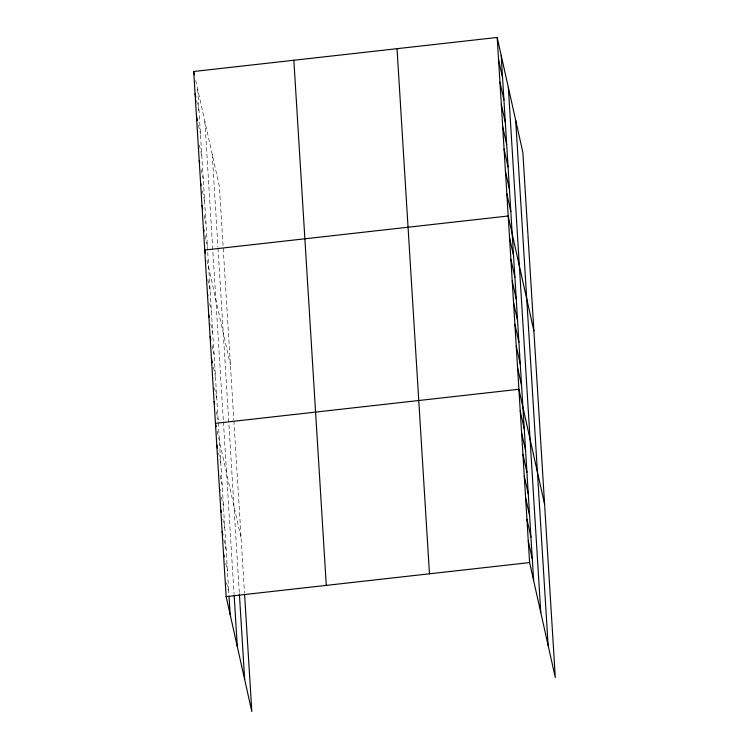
<?xml version="1.0" encoding="UTF-8"?>
<svg xmlns="http://www.w3.org/2000/svg" width="749" height="749" viewBox="0 0 749 749"><rect width="100%" height="100%" fill="white"/><g stroke="black" fill="none" stroke-linecap="round" stroke-linejoin="round"><path stroke-width="0.56" stroke-dasharray="3.75 2.81" d="M195.704 80.452L219.391 186.426L233.8 419.693M196.584 100.525L199.084 111.723M198.457 125.083L200.46 134.043M199.337 145.166L201.846 156.363M201.219 169.723L203.222 178.674M202.342 190.92L204.599 200.994M204.224 215.478L205.975 223.314M205.104 235.551L207.361 245.635M206.986 260.109L230.42 364.969M207.819 279.536L210.076 289.61M209.654 303.439L211.415 311.275M210.75 323.98L212.744 332.931M212.089 345.635L214.083 354.595M213.418 367.3L215.422 376.26M214.514 387.842L216.761 397.916M216.349 411.744L218.099 419.58M217.182 431.162L241.122 538.259M218.521 452.827L220.777 462.901M220.112 475.606L222.116 484.566M221.451 497.27L223.455 506.23M222.79 518.935L224.794 527.886M223.876 539.477L226.132 549.551M225.711 563.37L227.462 571.206M226.554 582.797L228.801 592.871L207.698 251.215M233.875 420.826L244.502 592.983M212.239 154.406L217.959 247.03M218.025 248.144L239.315 592.89M204.861 121.422L223.352 420.816M223.427 421.949L234.062 594.107M197.708 89.403L207.632 250.091"/><path stroke-width="1.12" d="M244.577 594.126L251.823 711.55L226.142 596.616L193.701 71.492L497.177 37.45L522.858 152.384L555.299 677.508L529.609 562.574L497.177 37.45M204.73 250.035L508.196 215.993L533.887 330.927M226.142 596.616L529.609 562.574M498.553 59.77L502.551 77.681M499.929 82.09L503.937 100.001M501.306 104.401L505.313 122.321M502.682 126.721L506.689 144.632M504.068 149.042L508.065 166.952M505.444 171.362L509.451 189.272M506.82 193.673L510.827 211.593M509.535 237.658L513.542 255.568M510.874 259.313L514.881 277.233M512.213 280.978L516.22 298.888M513.552 302.643L517.559 320.553M514.891 324.298L518.898 342.218M516.23 345.963L520.237 363.874M517.568 367.628L521.566 385.538M544.598 504.217L518.907 389.283L215.431 423.325L216.18 426.687M520.246 410.948L524.244 428.859M521.576 432.613L525.583 450.524M522.914 454.269L526.921 472.188M524.253 475.933L528.26 493.844M525.592 497.598L529.599 515.509M526.931 519.254L530.938 537.173M528.27 540.918L532.277 558.829M193.701 71.492L194.45 74.853M195.077 93.812L195.835 97.164M196.463 116.123L197.464 120.608M199.215 160.763L199.721 163.001M200.592 183.084L201.097 185.321M201.977 205.404L202.726 208.756M203.353 227.715L204.102 231.076M204.983 251.158L205.479 253.396M207.407 293.355L207.904 295.602M208.746 315.02L209.243 317.258M210.085 336.685L210.834 340.037M211.424 358.34L212.426 362.825M214.092 401.67L214.598 403.908M216.77 444.99L217.519 448.351M219.448 488.311L219.944 490.548M220.786 509.975L221.283 512.213M222.125 531.631L222.874 534.992M223.708 554.419L224.213 556.657M515.705 120.364L548.137 645.498M508.337 87.38L540.769 612.504M501.175 55.36L533.616 580.494M397.026 48.685L429.467 573.809M293.851 60.257L326.283 585.39M239.39 594.032L244.67 679.53M234.128 595.249L237.302 646.546M229.016 596.288L230.14 614.536"/></g></svg>
